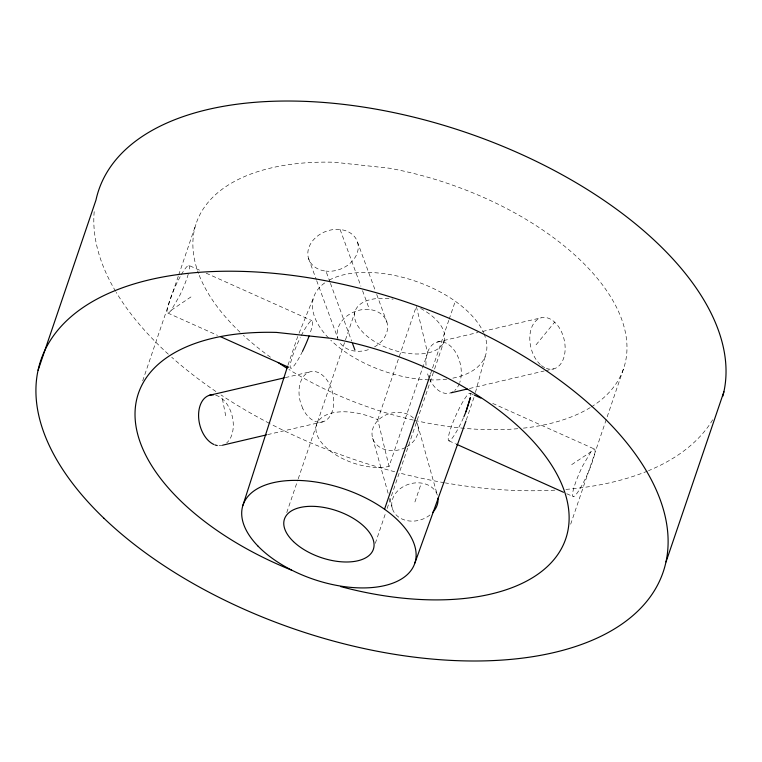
<?xml version="1.0" encoding="UTF-8"?>
<svg xmlns="http://www.w3.org/2000/svg" width="762" height="762" viewBox="0 0 762 762"><rect width="100%" height="100%" fill="white"/><g stroke="black" fill="none" stroke-linecap="round" stroke-linejoin="round"><path stroke-width="0.57" stroke-dasharray="3.81 2.86" d="M475.431 392.449L485.651 354.959M142.665 380.914L178.308 276.111M178.689 274.987L195.929 224.266M287.998 365.093L297.713 336.518M286.75 512.588L297.847 479.946M298.228 478.822L354.797 312.477M377.762 419.748L416.338 306.295L427.634 352.987L389.058 466.43A46.958 24.689 18.8 0 1 316.382 432.664A46.958 24.689 18.8 0 1 377.762 419.748L389.058 466.43M430.425 374.313L448.78 320.354M449.161 319.23L455.276 301.238M375.304 543.344L385.629 512.988M387.153 508.492L434.178 370.208M434.559 369.084L444.494 339.852M414.909 501.977L421.338 483.07M466.277 420.043L474.126 396.954M570.671 524.208L623.935 367.56M299.047 333.251L313.639 297.37M180.184 276.701A26.06 3.915 -65.8 0 0 168.107 305.572A26.06 3.915 -65.8 0 0 171.221 310.229L179.461 296.094A26.06 3.915 -65.8 0 0 188.605 272.901M590.902 451.828L582.663 465.953A26.06 3.915 -65.8 0 0 572.567 495.633L573.234 496.633A26.06 3.915 -65.8 0 0 590.321 467.344A26.06 3.915 -65.8 0 0 590.902 451.828L569.957 465.801M536.048 344.834L554.66 322.164M171.221 310.229L192.043 296.199M437.283 342.043L478.012 332.489M267.653 434.607L323.193 421.719M469.478 388.506L544.173 370.989M545.325 370.723L553.793 368.856M482.603 331.422L541.134 317.821M285.312 377.609L309.553 371.961M181.337 274.663A26.06 3.915 -65.8 0 1 188.89 265.424L200.758 270.748M206.159 273.167L311.934 320.65M470.011 393.221L473.25 394.668M492.7 403.403L594.293 448.999M167.831 313.058L217.475 335.337M448.942 440.855L455.428 443.76M566.747 493.728L573.234 496.633M188.89 265.424L189.557 266.414A26.06 3.915 -65.8 0 1 188.89 271.805M330.041 282.235L325.965 271.12A25.822 20.222 -20.2 0 1 315.601 237.649A25.822 20.222 -20.2 0 1 357.54 242.202L375.085 289.989M376.714 294.427L386.915 322.212M340.109 229.524L360.912 286.198M362.541 290.646L369.475 309.534M330.451 283.35L351.663 341.138M308.534 258.451L316.278 279.559M316.687 280.673L337.899 338.461A25.822 20.222 -20.2 0 1 354.311 311.791A25.822 20.222 -20.2 0 1 385.496 318.983A25.822 20.222 -20.2 0 1 374.523 346.901M417.633 424.758L437.398 495.243A23.47 18.783 -15.7 0 0 405.536 485.47A23.47 18.783 -15.7 0 0 395.688 514.436A23.47 18.783 -15.7 0 0 430.968 514.15M372.666 438.207L388.287 493.919M389.563 498.472L392.43 508.702M222.409 398.936L225.952 417.166M540.258 364.512A26.299 17.088 76.9 0 1 535.638 321.107A26.299 17.088 76.9 0 1 564.29 340.262A26.299 17.088 76.9 0 1 545.602 368.084M544.687 367.655A26.299 17.088 76.9 0 1 541.115 365.265M453.047 391.725A26.299 17.088 76.9 0 1 429.768 379.457M428.863 377.419A26.299 17.088 76.9 0 1 427.101 371.999M426.025 365.236A26.299 17.088 76.9 0 1 446.389 343.252A26.299 17.088 76.9 0 1 459.762 382.476M459.372 383.562A26.299 17.088 76.9 0 1 454.733 390.468M591.264 406.956A225.685 118.653 18.8 0 0 595.951 276.692A225.685 118.653 18.8 0 0 389.592 168.24L334.347 162.239A225.685 118.653 18.8 0 0 198.549 273.52M590.245 407.584A225.685 118.653 18.8 0 1 522.399 428.254M517.827 428.692A225.685 118.653 18.8 0 1 414.452 420.338M413.318 420.081A225.685 118.653 18.8 0 1 288.912 369.475M270.51 357.226A225.685 118.653 18.8 0 1 243.411 335.347M240.068 332.213A225.685 118.653 18.8 0 1 198.968 274.644M357.54 242.202A25.822 20.222 -20.2 0 1 325.965 271.12M368.389 349.663A25.822 20.222 -20.2 0 1 340.281 343.186M712.708 419.767A328.689 172.812 18.8 0 1 648.481 470.697M647.433 471.126A328.689 172.812 18.8 0 1 565.814 489.404M554.86 490.157A328.689 172.812 18.8 0 1 445.399 482.918M444.256 482.717A328.689 172.812 18.8 0 1 399.345 472.973M394.735 471.764A328.689 172.812 18.8 0 1 270.443 423.901M269.386 423.348A328.689 172.812 18.8 0 1 221.018 394.945M215.922 391.525A328.689 172.812 18.8 0 1 171.707 357.235M168.345 354.206A328.689 172.812 18.8 0 1 116.253 292.389M115.605 291.303A328.689 172.812 18.8 0 1 94.469 209.064M215.751 395.259A25.822 16.783 76.9 0 1 232.324 416.623A25.822 16.783 76.9 0 1 226.657 442.932M222.761 445.151A25.822 16.783 76.9 0 1 218.389 445.675M301.276 335.642A26.06 3.915 -65.8 0 1 311.553 320.669A26.06 3.915 -65.8 0 1 310.105 333.175M302.514 351.32A26.06 3.915 -65.8 0 1 290.208 367.284A26.06 3.915 -65.8 0 1 300.304 337.604M415.985 421.167A23.47 18.783 -15.7 0 1 406.337 447.075M405.451 447.542A23.47 18.783 -15.7 0 1 375.142 442.989A23.47 18.783 -15.7 0 1 382.181 416.966A23.47 18.783 -15.7 0 1 413.433 418.043M420.634 308.439A46.958 24.689 18.8 0 1 431.187 352.054A46.958 24.689 18.8 0 1 359.159 327.889A46.958 24.689 18.8 0 1 393.125 299.209M484.06 333.775A90.707 47.692 18.8 0 1 452.59 378.2M446.837 379.124A90.707 47.692 18.8 0 1 430.025 379.895M428.901 379.857A90.707 47.692 18.8 0 1 330.775 340.176M328.517 337.918A90.707 47.692 18.8 0 1 325.298 282.502M329.232 280.111A90.707 47.692 18.8 0 1 415.09 281.054A90.707 47.692 18.8 0 1 483.594 332.699M463.439 417.757A26.06 3.915 -65.8 0 1 448.485 440.503A26.06 3.915 -65.8 0 1 458.695 409.508A26.06 3.915 -65.8 0 1 470.697 395.754M302.704 408.384L300.399 402.126A25.822 16.783 76.9 0 1 316.944 372.056A25.822 16.783 76.9 0 1 331.861 412.499A25.822 16.783 76.9 0 1 302.704 408.384"/><path stroke-width="1.14" d="M466.03 411.566L470.392 397.621L466.03 411.566A26.06 3.915 -65.8 0 1 463.896 416.719M242.916 505.358L287.626 366.198M38.1 370.265L95.964 200.101A328.689 172.812 18.8 0 1 450.98 127.54A328.689 172.812 18.8 0 1 722.805 396.211M384.553 509.226L430.044 375.437M465.906 421.138L414.928 562.947M666.036 561.899L723.9 391.735M222.761 445.151L266.51 434.873M451.094 392.811L467.182 389.039M209.121 395.383L284.159 377.885M474.335 395.154L480.812 398.069M220.713 336.794L288.722 367.313M456.514 444.246L563.509 492.271M352.473 343.357L354.921 350.025M340.604 586.549A225.685 118.653 18.8 0 0 569.081 515.293A225.685 118.653 18.8 0 0 331.727 338.404L276.482 332.413A225.685 118.653 18.8 0 0 135.16 418.843A225.685 118.653 18.8 0 0 291.446 570.1M217.265 445.532A25.822 16.783 76.9 0 1 214.989 444.922M213.855 444.465A25.822 16.783 76.9 0 1 198.577 415.633A25.822 16.783 76.9 0 1 213.484 394.868M309.105 336.013A26.06 3.915 -65.8 0 1 302.514 351.32M286.903 368.227A225.685 118.653 18.8 0 1 278.092 362.483M437.988 498.138A23.47 18.783 -15.7 0 1 432.625 512.54M257.794 545.897A90.707 47.692 18.8 0 0 408.222 573.719A90.707 47.692 18.8 0 0 320.745 482.841A90.707 47.692 18.8 0 0 257.794 545.897M293.484 541.611A46.958 24.689 18.8 0 0 370.884 553.65A46.958 24.689 18.8 0 0 322.402 507.197A46.958 24.689 18.8 0 0 293.484 541.611M103.984 518.303A328.689 172.812 18.8 0 0 645.795 602.552A328.689 172.812 18.8 0 0 306.419 277.406A328.689 172.812 18.8 0 0 103.984 518.303"/></g></svg>
